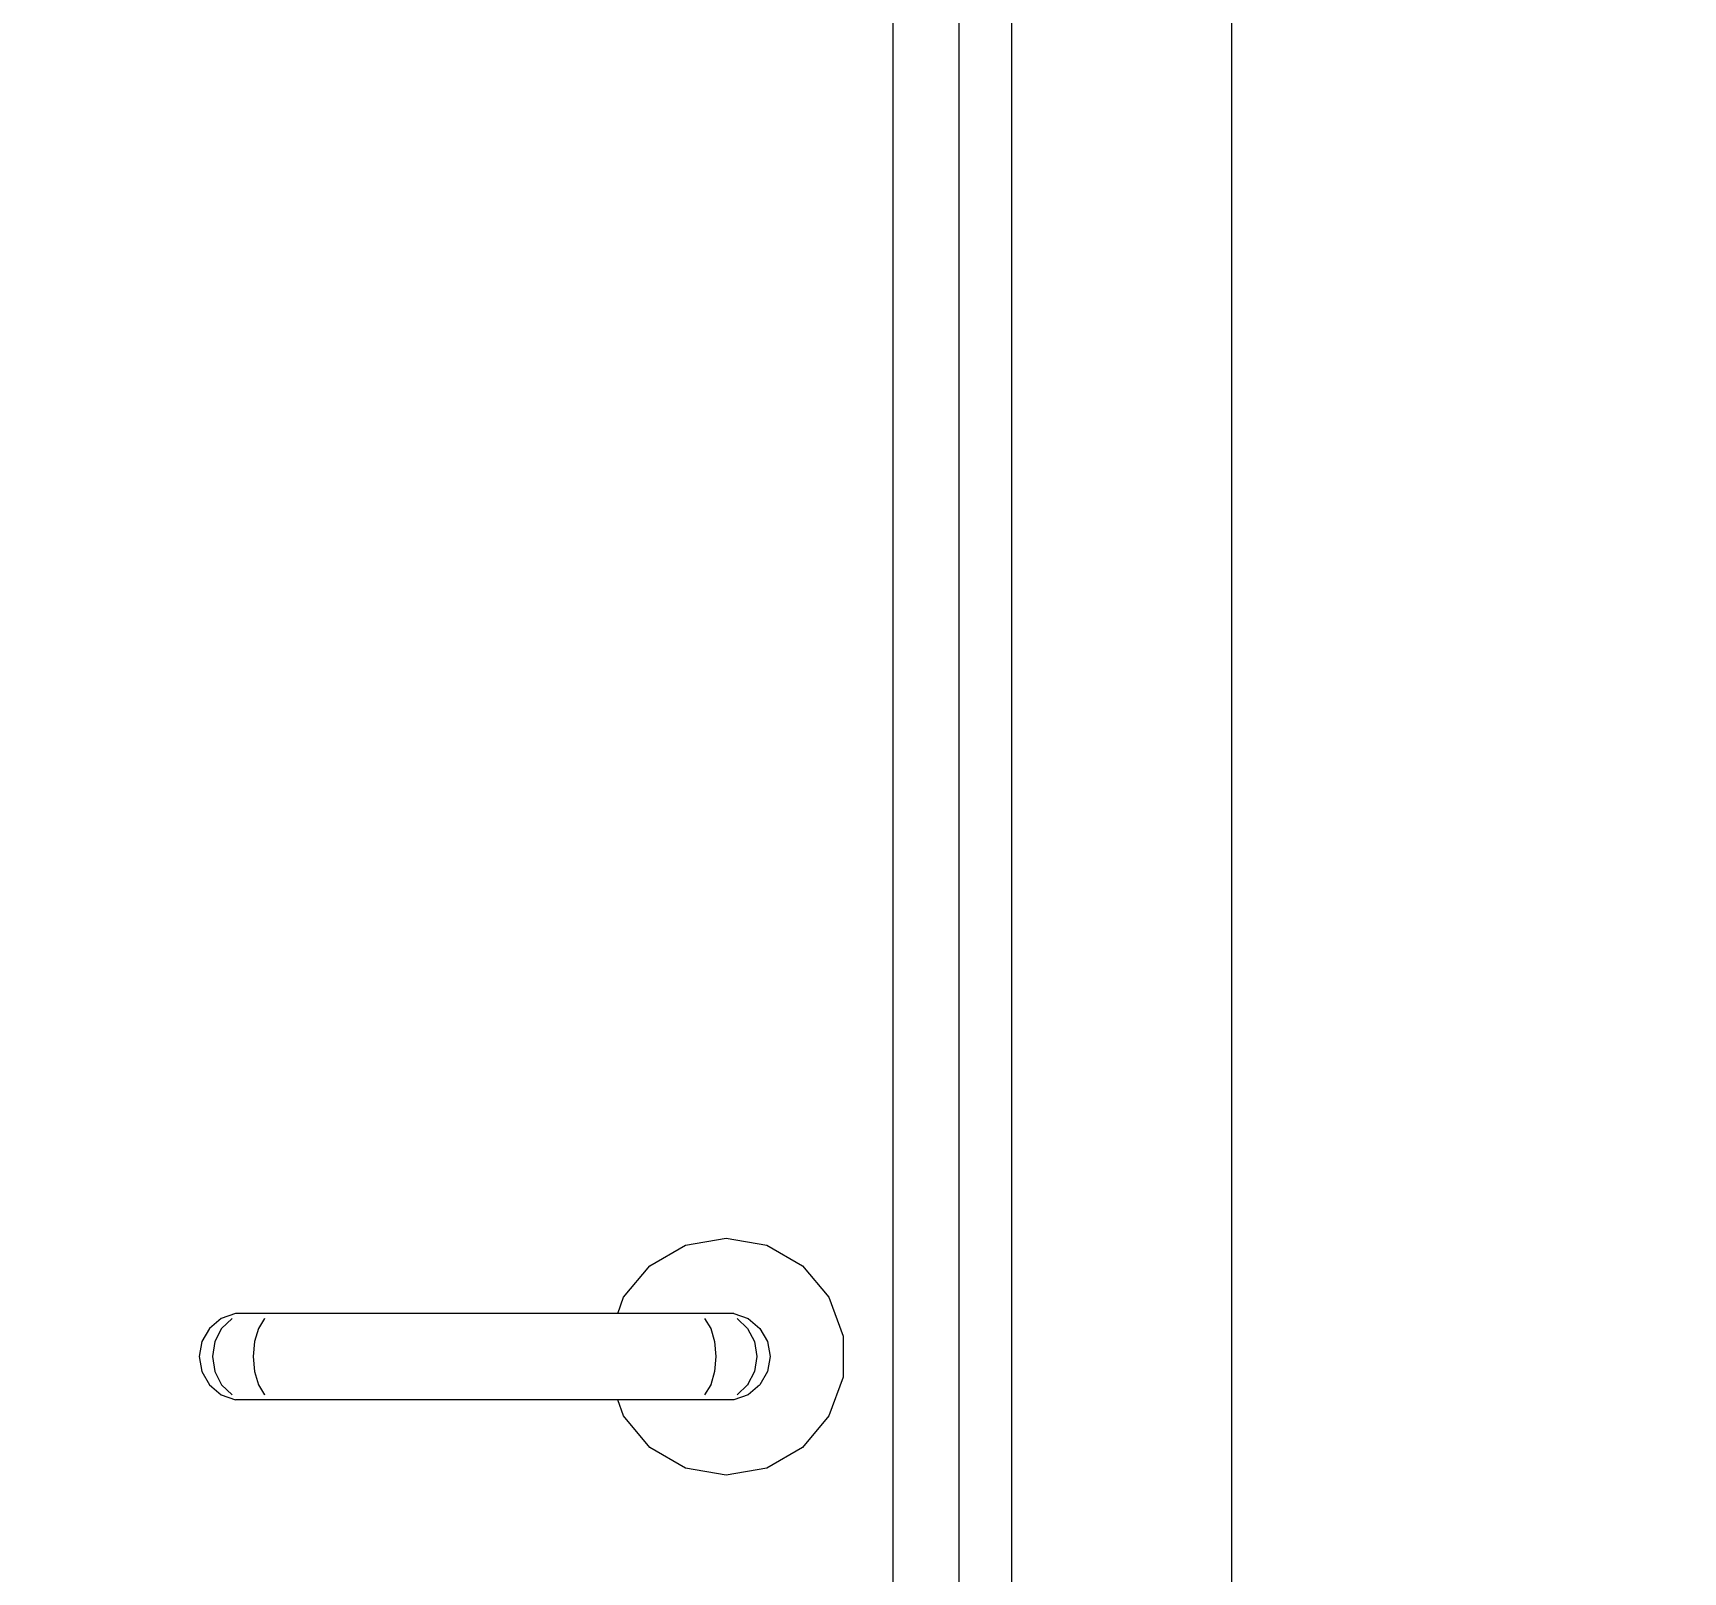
# Model space of a CAD drawing. Header units: millimetres. Extents: x -15634 to 67596, y -3027 to 55843.
# Drawn here: x 23108.6 to 23484.2, y 21846.6 to 22196.9 of the extents above; entities that cross this region are included whole.
import ezdxf

# ---------------------------------------------------------------- set-up
doc = ezdxf.new("R2010")
doc.units = ezdxf.units.MM
doc.header["$MEASUREMENT"] = 0
doc.set_wipeout_variables(frame=1)
doc.linetypes.add('Wipeout_Contour', pattern=[1000, 0, -1000])
doc.layers.add('Dimensioning - General', color=7, linetype='Continuous')
doc.layers.add('Structural - Bearing', color=7, linetype='Continuous')
for name, color, linetype, lineweight, true_color in [('Dimensioning - General_Pen_No__61', 7, 'Continuous', 20, 0x6a6a6a), ('Dimensioning - General_Pen_No__88', 7, 'Continuous', 20, 0xfd4435), ('Structural - Bearing_Pen_No__82', 7, 'Continuous', 20, 0xaaaaaa)]:
    doc.layers.add(name, color=color, linetype=linetype, lineweight=lineweight, true_color=true_color)
doc.styles.add('GENERATED_STYLE_6', font='calibril.ttf')
doc.dimstyles.new('GENERATED_STYLE__3', dxfattribs={"dimtxt": 195.999997, "dimasz": 106.4, "dimexe": 0.18, "dimexo": 0.0625, "dimgap": 0.09, "dimtad": 1, "dimdec": 0, "dimlfac": 0.1, "dimzin": 0, "dimdsep": 46, "dimtxsty": 'GENERATED_STYLE_6', "dimblk": 'ARROWHEAD_2', "dimblk1": 'ARROWHEAD_2', "dimblk2": 'ARROWHEAD_2', "dimcen": 0.09, "dimse1": 1, "dimse2": 1, "dimclrd": 256, "dimclre": 256, "dimclrt": 256, "dimadec": 0, "dimazin": 0, "dimtfac": 1, "dimtdec": 4, "dimtmove": 0, "dimatfit": 3, "dimfxl": 1, "dimtolj": 1, "dimtzin": 0, "dimarcsym": 0})

# ---------------------------------------------------------------- blocks, each defined once
blk = doc.blocks.new('*D49')
at = {"layer": 'Dimensioning - General_Pen_No__61', "color": 251, "linetype": 'Continuous', "lineweight": 20, "true_color": 0x6a6a6a, "transparency": 16777216}
for p, q in [((27454.43, 23536.02), (27594.43, 23455.19)), ((27629.43, 23495.6), (27419.43, 23495.6)), ((27524.43, 20795.6), (27524.43, 23495.6)), ((27454.43, 20836.02), (27594.43, 20755.19)), ((27629.43, 20795.6), (27419.43, 20795.6))]:
    blk.add_line(p, q, dxfattribs=at)
at = {"layer": 'Dimensioning - General_Pen_No__88', "color": 20, "lineweight": 20, "true_color": 0xfd4435, "transparency": 16777216, "char_height": 196, "attachment_point": 7, "rotation": 90, "style": 'GENERATED_STYLE_6'}
for s, insert in [('\\A1;{\\pql;\\fCalibri Light|b0|i0|c0|p34;20}', (27485.23, 23137.36)), ('\\A1;{\\pql;\\fCalibri Light|b0|i0|c0|p34;270}', (27485.23, 21907.27))]:
    blk.add_mtext(s, dxfattribs=dict(at, insert=insert))
blk = doc.blocks.new('ARROWHEAD_2')
at = {"color": 0, "linetype": 'Continuous', "lineweight": 0}
for p, q in [((-0.3781, -0.655), (0.3781, 0.655)), ((0, 0), (-1, 0))]:
    blk.add_line(p, q, dxfattribs=at)
blk = doc.blocks.new('*D97')
at = {"layer": 'Dimensioning - General_Pen_No__61', "color": 251, "linetype": 'Continuous', "lineweight": 20, "true_color": 0x6a6a6a, "transparency": 16777216}
for p, q in [((28004.43, 23536.02), (28144.43, 23455.19)), ((28179.43, 23495.6), (27969.43, 23495.6)), ((28074.43, 20795.6), (28074.43, 23495.6)), ((28004.43, 20836.02), (28144.43, 20755.19)), ((28179.43, 20795.6), (27969.43, 20795.6))]:
    blk.add_line(p, q, dxfattribs=at)
at = {"layer": 'Dimensioning - General_Pen_No__88', "color": 20, "lineweight": 20, "true_color": 0xfd4435, "transparency": 16777216, "char_height": 196, "attachment_point": 7, "rotation": 90, "style": 'GENERATED_STYLE_6'}
for s, insert in [('\\A1;{\\pql;\\fCalibri Light|b0|i0|c0|p34;20}', (28035.23, 23137.36)), ('\\A1;{\\pql;\\fCalibri Light|b0|i0|c0|p34;270}', (28035.23, 21907.27))]:
    blk.add_mtext(s, dxfattribs=dict(at, insert=insert))
blk = doc.blocks.new('*D127')
at = {"layer": 'Dimensioning - General_Pen_No__61', "color": 251, "linetype": 'Continuous', "lineweight": 20, "true_color": 0x6a6a6a, "transparency": 16777216}
for p, q in [((28554.43, 23736.02), (28694.43, 23655.19)), ((28729.43, 23695.6), (28519.43, 23695.6)), ((28624.43, 20795.6), (28624.43, 23695.6)), ((28554.43, 20836.02), (28694.43, 20755.19)), ((28729.43, 20795.6), (28519.43, 20795.6))]:
    blk.add_line(p, q, dxfattribs=at)
at = {"layer": 'Dimensioning - General_Pen_No__88', "color": 20, "lineweight": 20, "true_color": 0xfd4435, "transparency": 16777216, "insert": (28585.23, 22007.27), "char_height": 196, "attachment_point": 7, "rotation": 90, "style": 'GENERATED_STYLE_6'}
blk.add_mtext('\\A1;{\\pql;\\fCalibri Light|b0|i0|c0|p34;290}', dxfattribs=at)
blk = doc.blocks.new('*D145')
at = {"layer": 'Dimensioning - General_Pen_No__61', "color": 251, "linetype": 'Continuous', "lineweight": 20, "true_color": 0x6a6a6a, "transparency": 16777216}
for p, q in [((34964.93, 23536.02), (35104.93, 23455.19)), ((35139.93, 23495.6), (34929.93, 23495.6)), ((35034.93, 20795.6), (35034.93, 23495.6)), ((34964.93, 20836.02), (35104.93, 20755.19)), ((35139.93, 20795.6), (34929.93, 20795.6))]:
    blk.add_line(p, q, dxfattribs=at)
at = {"layer": 'Dimensioning - General_Pen_No__88', "color": 20, "lineweight": 20, "true_color": 0xfd4435, "transparency": 16777216, "char_height": 196, "attachment_point": 7, "rotation": 90, "style": 'GENERATED_STYLE_6'}
for s, insert in [('\\A1;{\\pql;\\fCalibri Light|b0|i0|c0|p34;20}', (34995.73, 23137.36)), ('\\A1;{\\pql;\\fCalibri Light|b0|i0|c0|p34;270}', (34995.73, 21907.27))]:
    blk.add_mtext(s, dxfattribs=dict(at, insert=insert))
blk = doc.blocks.new('*D193')
at = {"layer": 'Dimensioning - General_Pen_No__61', "color": 251, "linetype": 'Continuous', "lineweight": 20, "true_color": 0x6a6a6a, "transparency": 16777216}
for p, q in [((35514.93, 23536.02), (35654.93, 23455.19)), ((35689.93, 23495.6), (35479.93, 23495.6)), ((35584.93, 20795.6), (35584.93, 23495.6)), ((35514.93, 20836.02), (35654.93, 20755.19)), ((35689.93, 20795.6), (35479.93, 20795.6))]:
    blk.add_line(p, q, dxfattribs=at)
at = {"layer": 'Dimensioning - General_Pen_No__88', "color": 20, "lineweight": 20, "true_color": 0xfd4435, "transparency": 16777216, "char_height": 196, "attachment_point": 7, "rotation": 90, "style": 'GENERATED_STYLE_6'}
for s, insert in [('\\A1;{\\pql;\\fCalibri Light|b0|i0|c0|p34;20}', (35545.73, 23137.36)), ('\\A1;{\\pql;\\fCalibri Light|b0|i0|c0|p34;270}', (35545.73, 21907.27))]:
    blk.add_mtext(s, dxfattribs=dict(at, insert=insert))
blk = doc.blocks.new('*D223')
at = {"layer": 'Dimensioning - General_Pen_No__61', "color": 251, "linetype": 'Continuous', "lineweight": 20, "true_color": 0x6a6a6a, "transparency": 16777216}
for p, q in [((36064.93, 23736.02), (36204.93, 23655.19)), ((36239.93, 23695.6), (36029.93, 23695.6)), ((36134.93, 20795.6), (36134.93, 23695.6)), ((36064.93, 20836.02), (36204.93, 20755.19)), ((36239.93, 20795.6), (36029.93, 20795.6))]:
    blk.add_line(p, q, dxfattribs=at)
at = {"layer": 'Dimensioning - General_Pen_No__88', "color": 20, "lineweight": 20, "true_color": 0xfd4435, "transparency": 16777216, "insert": (36095.73, 22007.27), "char_height": 196, "attachment_point": 7, "rotation": 90, "style": 'GENERATED_STYLE_6'}
blk.add_mtext('\\A1;{\\pql;\\fCalibri Light|b0|i0|c0|p34;290}', dxfattribs=at)

msp = doc.modelspace()

# ---------------------------------------------------------------- wipeouts: each hides what was drawn before it
at = {"color": 254, "linetype": 'Wipeout_Contour', "lineweight": 0, "ltscale": 128114.926668}
msp.add_wipeout([(23319.37, 20895.6), (23331.37, 20895.6), (23331.37, 22982.6), (23319.37, 22970.6)], dxfattribs=at).dxf.layer = 'Structural - Bearing'
at = {"color": 254, "linetype": 'Wipeout_Contour', "lineweight": 0, "ltscale": 862668.423217}
msp.add_wipeout([(23241.66, 21905.45), (23268.1, 21905.45), (23271.37, 21904.26), (23274.03, 21902.03), (23275.76, 21899.02), (23276.37, 21895.6), (23275.76, 21892.18), (23274.03, 21889.18), (23271.37, 21886.94), (23268.1, 21885.76), (23241.66, 21885.76), (23242.98, 21882.1), (23249.01, 21874.92), (23257.13, 21870.23), (23266.37, 21868.6), (23275.6, 21870.23), (23283.72, 21874.92), (23289.75, 21882.1), (23292.96, 21890.92), (23292.96, 21900.29), (23289.75, 21909.1), (23283.72, 21916.29), (23275.6, 21920.98), (23266.37, 21922.6), (23257.13, 21920.98), (23249.01, 21916.29), (23242.98, 21909.1)], dxfattribs=at).dxf.layer = 'Structural - Bearing'

# ---------------------------------------------------------------- next in the draw order: linework, layer by layer
at = {"layer": 'Structural - Bearing_Pen_No__82', "color": 253, "linetype": 'Continuous', "lineweight": 20, "true_color": 0xaaaaaa}
for p, q in [((23249.01, 21916.29), (23257.13, 21920.98)), ((23257.13, 21920.98), (23266.37, 21922.6)), ((23266.37, 21922.6), (23275.6, 21920.98)), ((23275.6, 21920.98), (23283.72, 21916.29)), ((23242.98, 21909.1), (23249.01, 21916.29)), ((23283.72, 21916.29), (23289.75, 21909.1)), ((23289.75, 21909.1), (23292.96, 21900.29)), ((23292.96, 21900.29), (23292.96, 21890.92)), ((23292.96, 21890.92), (23289.75, 21882.1)), ((23249.01, 21874.92), (23242.98, 21882.1)), ((23289.75, 21882.1), (23283.72, 21874.92)), ((23257.13, 21870.23), (23249.01, 21874.92)), ((23283.72, 21874.92), (23275.6, 21870.23)), ((23266.37, 21868.6), (23257.13, 21870.23)), ((23275.6, 21870.23), (23266.37, 21868.6))]:
    msp.add_line(p, q, dxfattribs=at)

# ---------------------------------------------------------------- next in the draw order: wipeouts: each hides what was drawn before it
at = {"color": 254, "linetype": 'Wipeout_Contour', "lineweight": 0, "ltscale": 128248.79415}
msp.add_wipeout([(23381.37, 20895.6), (23381.37, 23032.6), (23331.37, 22982.6), (23331.37, 20895.6)], dxfattribs=at).dxf.layer = 'Structural - Bearing'
at = {"color": 254, "linetype": 'Wipeout_Contour', "lineweight": 0, "ltscale": 128046.115887}
msp.add_wipeout([(23304.37, 22955.6), (23304.37, 20895.6), (23319.37, 20895.6), (23319.37, 22955.6)], dxfattribs=at).dxf.layer = 'Structural - Bearing'
at = {"color": 254, "linetype": 'Wipeout_Contour', "lineweight": 0, "ltscale": 127827.963412}
msp.add_wipeout([(23265.91, 21905.45), (23268.84, 21904.26), (23271.37, 21904.26), (23268.1, 21905.45)], dxfattribs=at).dxf.layer = 'Structural - Bearing'
at = {"color": 254, "linetype": 'Wipeout_Contour', "lineweight": 0, "ltscale": 127815.361619}
msp.add_wipeout([(23273.32, 21895.6), (23272.78, 21892.18), (23275.76, 21892.18), (23276.37, 21895.6)], dxfattribs=at).dxf.layer = 'Structural - Bearing'

# ---------------------------------------------------------------- next in the draw order: linework, layer by layer
at = {"layer": 'Structural - Bearing_Pen_No__82', "color": 253, "linetype": 'Continuous', "lineweight": 20, "true_color": 0xaaaaaa}
for p, q in [((23381.37, 23032.6), (23381.37, 20895.6)), ((23331.37, 20895.6), (23331.37, 22982.6)), ((23319.37, 20895.6), (23319.37, 22970.6)), ((23304.37, 20895.6), (23304.37, 22955.6))]:
    msp.add_line(p, q, dxfattribs=at)

# ---------------------------------------------------------------- next in the draw order: wipeouts: each hides what was drawn before it
at = {"color": 254, "linetype": 'Wipeout_Contour', "lineweight": 0, "ltscale": 127831.449507}
msp.add_wipeout([(23268.84, 21904.26), (23271.23, 21902.03), (23274.03, 21902.03), (23271.37, 21904.26)], dxfattribs=at).dxf.layer = 'Structural - Bearing'
at = {"color": 254, "linetype": 'Wipeout_Contour', "lineweight": 0, "ltscale": 127803.337549}
msp.add_wipeout([(23271.23, 21889.18), (23274.03, 21889.18), (23275.76, 21892.18), (23272.78, 21892.18)], dxfattribs=at).dxf.layer = 'Structural - Bearing'

# ---------------------------------------------------------------- next in the draw order: wipeouts: each hides what was drawn before it
at = {"color": 254, "linetype": 'Wipeout_Contour', "lineweight": 0, "ltscale": 127814.730565}
msp.add_wipeout([(23259.77, 21905.45), (23261.46, 21904.26), (23268.84, 21904.26), (23265.91, 21905.45)], dxfattribs=at).dxf.layer = 'Structural - Bearing'
at = {"color": 254, "linetype": 'Wipeout_Contour', "lineweight": 0, "ltscale": 127830.330019}
msp.add_wipeout([(23271.23, 21902.03), (23272.78, 21899.02), (23275.76, 21899.02), (23274.03, 21902.03)], dxfattribs=at).dxf.layer = 'Structural - Bearing'
at = {"color": 254, "linetype": 'Wipeout_Contour', "lineweight": 0, "ltscale": 127790.092741}
msp.add_wipeout([(23268.84, 21886.94), (23271.37, 21886.94), (23274.03, 21889.18), (23271.23, 21889.18)], dxfattribs=at).dxf.layer = 'Structural - Bearing'

# ---------------------------------------------------------------- next in the draw order: wipeouts: each hides what was drawn before it
at = {"color": 254, "linetype": 'Wipeout_Contour', "lineweight": 0, "ltscale": 127816.117277}
msp.add_wipeout([(23268.84, 21904.26), (23261.46, 21904.26), (23262.83, 21902.03), (23271.23, 21902.03)], dxfattribs=at).dxf.layer = 'Structural - Bearing'
at = {"color": 254, "linetype": 'Wipeout_Contour', "lineweight": 0, "ltscale": 127824.735776}
msp.add_wipeout([(23272.78, 21899.02), (23273.32, 21895.6), (23276.37, 21895.6), (23275.76, 21899.02)], dxfattribs=at).dxf.layer = 'Structural - Bearing'
at = {"color": 254, "linetype": 'Wipeout_Contour', "lineweight": 0, "ltscale": 127777.228683}
msp.add_wipeout([(23268.84, 21886.94), (23265.91, 21885.76), (23268.1, 21885.76), (23271.37, 21886.94)], dxfattribs=at).dxf.layer = 'Structural - Bearing'

# ---------------------------------------------------------------- next in the draw order: linework, layer by layer
at = {"layer": 'Structural - Bearing_Pen_No__82', "color": 253, "linetype": 'Continuous', "lineweight": 20, "true_color": 0xaaaaaa}
for p, q in [((23268.1, 21905.45), (23265.91, 21905.45)), ((23268.1, 21905.45), (23271.37, 21904.26)), ((23275.76, 21899.02), (23276.37, 21895.6)), ((23276.37, 21895.6), (23275.76, 21892.18))]:
    msp.add_line(p, q, dxfattribs=at)

# ---------------------------------------------------------------- next in the draw order: wipeouts: each hides what was drawn before it
at = {"color": 254, "linetype": 'Wipeout_Contour', "lineweight": 0, "ltscale": 127792.059292}
msp.add_wipeout([(23259.77, 21905.45), (23251.6, 21905.45), (23252.03, 21904.26), (23261.46, 21904.26)], dxfattribs=at).dxf.layer = 'Structural - Bearing'
at = {"color": 254, "linetype": 'Wipeout_Contour', "lineweight": 0, "ltscale": 127813.434805}
msp.add_wipeout([(23271.23, 21902.03), (23262.83, 21902.03), (23263.73, 21899.02), (23272.78, 21899.02)], dxfattribs=at).dxf.layer = 'Structural - Bearing'
at = {"color": 254, "linetype": 'Wipeout_Contour', "lineweight": 0, "ltscale": 127797.627153}
msp.add_wipeout([(23264.04, 21895.6), (23263.73, 21892.18), (23272.78, 21892.18), (23273.32, 21895.6)], dxfattribs=at).dxf.layer = 'Structural - Bearing'

# ---------------------------------------------------------------- next in the draw order: linework, layer by layer
at = {"layer": 'Structural - Bearing_Pen_No__82', "color": 253, "linetype": 'Continuous', "lineweight": 20, "true_color": 0xaaaaaa}
for p, q in [((23268.84, 21904.26), (23271.23, 21902.03)), ((23271.37, 21904.26), (23274.03, 21902.03))]:
    msp.add_line(p, q, dxfattribs=at)

# ---------------------------------------------------------------- next in the draw order: wipeouts: each hides what was drawn before it
at = {"color": 254, "linetype": 'Wipeout_Contour', "lineweight": 0, "ltscale": 127790.145717}
msp.add_wipeout([(23261.46, 21904.26), (23252.03, 21904.26), (23252.38, 21902.03), (23262.83, 21902.03)], dxfattribs=at).dxf.layer = 'Structural - Bearing'
at = {"color": 254, "linetype": 'Wipeout_Contour', "lineweight": 0, "ltscale": 127807.002599}
msp.add_wipeout([(23263.73, 21899.02), (23264.04, 21895.6), (23273.32, 21895.6), (23272.78, 21899.02)], dxfattribs=at).dxf.layer = 'Structural - Bearing'
at = {"color": 254, "linetype": 'Wipeout_Contour', "lineweight": 0, "ltscale": 127786.438798}
msp.add_wipeout([(23262.83, 21889.18), (23271.23, 21889.18), (23272.78, 21892.18), (23263.73, 21892.18)], dxfattribs=at).dxf.layer = 'Structural - Bearing'

# ---------------------------------------------------------------- next in the draw order: linework, layer by layer
at = {"layer": 'Structural - Bearing_Pen_No__82', "color": 253, "linetype": 'Continuous', "lineweight": 20, "true_color": 0xaaaaaa}
for p, q in [((23265.91, 21905.45), (23259.77, 21905.45)), ((23271.23, 21902.03), (23272.78, 21899.02)), ((23274.03, 21902.03), (23275.76, 21899.02)), ((23272.78, 21899.02), (23273.32, 21895.6)), ((23273.32, 21895.6), (23272.78, 21892.18)), ((23275.76, 21892.18), (23274.03, 21889.18))]:
    msp.add_line(p, q, dxfattribs=at)

# ---------------------------------------------------------------- next in the draw order: wipeouts: each hides what was drawn before it
at = {"color": 254, "linetype": 'Wipeout_Contour', "lineweight": 0, "ltscale": 127661.498685}
msp.add_wipeout([(23251.6, 21905.45), (23171.14, 21905.45), (23170.71, 21904.26), (23252.03, 21904.26)], dxfattribs=at).dxf.layer = 'Structural - Bearing'
at = {"color": 254, "linetype": 'Wipeout_Contour', "lineweight": 0, "ltscale": 127785.013167}
msp.add_wipeout([(23262.83, 21902.03), (23252.38, 21902.03), (23252.6, 21899.02), (23263.73, 21899.02)], dxfattribs=at).dxf.layer = 'Structural - Bearing'
at = {"color": 254, "linetype": 'Wipeout_Contour', "lineweight": 0, "ltscale": 127767.900638}
msp.add_wipeout([(23264.04, 21895.6), (23252.68, 21895.6), (23252.6, 21892.18), (23263.73, 21892.18)], dxfattribs=at).dxf.layer = 'Structural - Bearing'
at = {"color": 254, "linetype": 'Wipeout_Contour', "lineweight": 0, "ltscale": 127774.755583}
msp.add_wipeout([(23262.83, 21889.18), (23261.46, 21886.94), (23268.84, 21886.94), (23271.23, 21889.18)], dxfattribs=at).dxf.layer = 'Structural - Bearing'

# ---------------------------------------------------------------- next in the draw order: linework, layer by layer
at = {"layer": 'Structural - Bearing_Pen_No__82', "color": 253, "linetype": 'Continuous', "lineweight": 20, "true_color": 0xaaaaaa}
for p, q in [((23261.46, 21904.26), (23262.83, 21902.03)), ((23272.78, 21892.18), (23271.23, 21889.18)), ((23274.03, 21889.18), (23271.37, 21886.94))]:
    msp.add_line(p, q, dxfattribs=at)

# ---------------------------------------------------------------- next in the draw order: wipeouts: each hides what was drawn before it
at = {"color": 254, "linetype": 'Wipeout_Contour', "lineweight": 0, "ltscale": 127656.80486}
msp.add_wipeout([(23252.03, 21904.26), (23170.71, 21904.26), (23170.36, 21902.03), (23252.38, 21902.03)], dxfattribs=at).dxf.layer = 'Structural - Bearing'
at = {"color": 254, "linetype": 'Wipeout_Contour', "lineweight": 0, "ltscale": 127777.278242}
msp.add_wipeout([(23263.73, 21899.02), (23252.6, 21899.02), (23252.68, 21895.6), (23264.04, 21895.6)], dxfattribs=at).dxf.layer = 'Structural - Bearing'
at = {"color": 254, "linetype": 'Wipeout_Contour', "lineweight": 0, "ltscale": 127758.011214}
msp.add_wipeout([(23263.73, 21892.18), (23252.6, 21892.18), (23252.38, 21889.18), (23262.83, 21889.18)], dxfattribs=at).dxf.layer = 'Structural - Bearing'
at = {"color": 254, "linetype": 'Wipeout_Contour', "lineweight": 0, "ltscale": 127763.9906}
msp.add_wipeout([(23261.46, 21886.94), (23259.77, 21885.76), (23265.91, 21885.76), (23268.84, 21886.94)], dxfattribs=at).dxf.layer = 'Structural - Bearing'

# ---------------------------------------------------------------- next in the draw order: linework, layer by layer
at = {"layer": 'Structural - Bearing_Pen_No__82', "color": 253, "linetype": 'Continuous', "lineweight": 20, "true_color": 0xaaaaaa}
for p, q in [((23241.66, 21905.45), (23242.98, 21909.1)), ((23259.77, 21905.45), (23251.6, 21905.45)), ((23262.83, 21902.03), (23263.73, 21899.02)), ((23263.73, 21899.02), (23264.04, 21895.6)), ((23264.04, 21895.6), (23263.73, 21892.18)), ((23271.37, 21886.94), (23268.1, 21885.76)), ((23271.23, 21889.18), (23268.84, 21886.94)), ((23268.1, 21885.76), (23265.91, 21885.76))]:
    msp.add_line(p, q, dxfattribs=at)

# ---------------------------------------------------------------- next in the draw order: wipeouts: each hides what was drawn before it
at = {"color": 254, "linetype": 'Wipeout_Contour', "lineweight": 0, "ltscale": 127530.963823}
msp.add_wipeout([(23171.14, 21905.45), (23162.97, 21905.45), (23161.28, 21904.26), (23170.71, 21904.26)], dxfattribs=at).dxf.layer = 'Structural - Bearing'
at = {"color": 254, "linetype": 'Wipeout_Contour', "lineweight": 0, "ltscale": 127649.613155}
msp.add_wipeout([(23252.38, 21902.03), (23170.36, 21902.03), (23170.13, 21899.02), (23252.6, 21899.02)], dxfattribs=at).dxf.layer = 'Structural - Bearing'
at = {"color": 254, "linetype": 'Wipeout_Contour', "lineweight": 0, "ltscale": 127631.403737}
msp.add_wipeout([(23252.68, 21895.6), (23170.05, 21895.6), (23170.13, 21892.18), (23252.6, 21892.18)], dxfattribs=at).dxf.layer = 'Structural - Bearing'
at = {"color": 254, "linetype": 'Wipeout_Contour', "lineweight": 0, "ltscale": 127748.775682}
msp.add_wipeout([(23262.83, 21889.18), (23252.38, 21889.18), (23252.03, 21886.94), (23261.46, 21886.94)], dxfattribs=at).dxf.layer = 'Structural - Bearing'

# ---------------------------------------------------------------- next in the draw order: linework, layer by layer
at = {"layer": 'Structural - Bearing_Pen_No__82', "color": 253, "linetype": 'Continuous', "lineweight": 20, "true_color": 0xaaaaaa}
msp.add_line((23263.73, 21892.18), (23262.83, 21889.18), dxfattribs=at)

# ---------------------------------------------------------------- next in the draw order: wipeouts: each hides what was drawn before it
at = {"color": 254, "linetype": 'Wipeout_Contour', "lineweight": 0, "ltscale": 127523.49328}
msp.add_wipeout([(23170.71, 21904.26), (23161.28, 21904.26), (23159.9, 21902.03), (23170.36, 21902.03)], dxfattribs=at).dxf.layer = 'Structural - Bearing'
at = {"color": 254, "linetype": 'Wipeout_Contour', "lineweight": 0, "ltscale": 127640.791356}
msp.add_wipeout([(23252.6, 21899.02), (23170.13, 21899.02), (23170.05, 21895.6), (23252.68, 21895.6)], dxfattribs=at).dxf.layer = 'Structural - Bearing'
at = {"color": 254, "linetype": 'Wipeout_Contour', "lineweight": 0, "ltscale": 127622.582583}
msp.add_wipeout([(23252.6, 21892.18), (23170.13, 21892.18), (23170.36, 21889.18), (23252.38, 21889.18)], dxfattribs=at).dxf.layer = 'Structural - Bearing'
at = {"color": 254, "linetype": 'Wipeout_Contour', "lineweight": 0, "ltscale": 127741.310364}
msp.add_wipeout([(23261.46, 21886.94), (23252.03, 21886.94), (23251.6, 21885.76), (23259.77, 21885.76)], dxfattribs=at).dxf.layer = 'Structural - Bearing'

# ---------------------------------------------------------------- next in the draw order: linework, layer by layer
at = {"layer": 'Structural - Bearing_Pen_No__82', "color": 253, "linetype": 'Continuous', "lineweight": 20, "true_color": 0xaaaaaa}
for p, q in [((23251.6, 21905.45), (23171.14, 21905.45)), ((23262.83, 21889.18), (23261.46, 21886.94)), ((23265.91, 21885.76), (23259.77, 21885.76))]:
    msp.add_line(p, q, dxfattribs=at)

# ---------------------------------------------------------------- next in the draw order: wipeouts: each hides what was drawn before it
at = {"color": 254, "linetype": 'Wipeout_Contour', "lineweight": 0, "ltscale": 127508.337044}
msp.add_wipeout([(23153.89, 21904.26), (23161.28, 21904.26), (23162.97, 21905.45), (23156.82, 21905.45)], dxfattribs=at).dxf.layer = 'Structural - Bearing'
at = {"color": 254, "linetype": 'Wipeout_Contour', "lineweight": 0, "ltscale": 127514.245104}
msp.add_wipeout([(23170.36, 21902.03), (23159.9, 21902.03), (23159, 21899.02), (23170.13, 21899.02)], dxfattribs=at).dxf.layer = 'Structural - Bearing'
at = {"color": 254, "linetype": 'Wipeout_Contour', "lineweight": 0, "ltscale": 127494.940219}
msp.add_wipeout([(23170.05, 21895.6), (23158.69, 21895.6), (23159, 21892.18), (23170.13, 21892.18)], dxfattribs=at).dxf.layer = 'Structural - Bearing'
at = {"color": 254, "linetype": 'Wipeout_Contour', "lineweight": 0, "ltscale": 127615.391621}
msp.add_wipeout([(23252.38, 21889.18), (23170.36, 21889.18), (23170.71, 21886.94), (23252.03, 21886.94)], dxfattribs=at).dxf.layer = 'Structural - Bearing'

# ---------------------------------------------------------------- next in the draw order: wipeouts: each hides what was drawn before it
at = {"color": 254, "linetype": 'Wipeout_Contour', "lineweight": 0, "ltscale": 127497.574244}
msp.add_wipeout([(23153.89, 21904.26), (23151.51, 21902.03), (23159.9, 21902.03), (23161.28, 21904.26)], dxfattribs=at).dxf.layer = 'Structural - Bearing'
at = {"color": 254, "linetype": 'Wipeout_Contour', "lineweight": 0, "ltscale": 127504.337857}
msp.add_wipeout([(23170.13, 21899.02), (23159, 21899.02), (23158.69, 21895.6), (23170.05, 21895.6)], dxfattribs=at).dxf.layer = 'Structural - Bearing'
at = {"color": 254, "linetype": 'Wipeout_Contour', "lineweight": 0, "ltscale": 127487.185905}
msp.add_wipeout([(23170.13, 21892.18), (23159, 21892.18), (23159.9, 21889.18), (23170.36, 21889.18)], dxfattribs=at).dxf.layer = 'Structural - Bearing'
at = {"color": 254, "linetype": 'Wipeout_Contour', "lineweight": 0, "ltscale": 127610.697828}
msp.add_wipeout([(23252.03, 21886.94), (23170.71, 21886.94), (23171.14, 21885.76), (23251.6, 21885.76)], dxfattribs=at).dxf.layer = 'Structural - Bearing'

# ---------------------------------------------------------------- next in the draw order: linework, layer by layer
at = {"layer": 'Structural - Bearing_Pen_No__82', "color": 253, "linetype": 'Continuous', "lineweight": 20, "true_color": 0xaaaaaa}
for p, q in [((23171.14, 21905.45), (23162.97, 21905.45)), ((23242.98, 21882.1), (23241.66, 21885.76)), ((23259.77, 21885.76), (23251.6, 21885.76))]:
    msp.add_line(p, q, dxfattribs=at)

# ---------------------------------------------------------------- next in the draw order: wipeouts: each hides what was drawn before it
at = {"color": 254, "linetype": 'Wipeout_Contour', "lineweight": 0, "ltscale": 127495.13328}
msp.add_wipeout([(23154.63, 21905.45), (23151.37, 21904.26), (23153.89, 21904.26), (23156.82, 21905.45)], dxfattribs=at).dxf.layer = 'Structural - Bearing'
at = {"color": 254, "linetype": 'Wipeout_Contour', "lineweight": 0, "ltscale": 127485.882195}
msp.add_wipeout([(23151.51, 21902.03), (23149.95, 21899.02), (23159, 21899.02), (23159.9, 21902.03)], dxfattribs=at).dxf.layer = 'Structural - Bearing'
at = {"color": 254, "linetype": 'Wipeout_Contour', "lineweight": 0, "ltscale": 127465.275799}
msp.add_wipeout([(23149.41, 21895.6), (23149.95, 21892.18), (23159, 21892.18), (23158.69, 21895.6)], dxfattribs=at).dxf.layer = 'Structural - Bearing'
at = {"color": 254, "linetype": 'Wipeout_Contour', "lineweight": 0, "ltscale": 127482.036827}
msp.add_wipeout([(23170.36, 21889.18), (23159.9, 21889.18), (23161.28, 21886.94), (23170.71, 21886.94)], dxfattribs=at).dxf.layer = 'Structural - Bearing'

# ---------------------------------------------------------------- next in the draw order: linework, layer by layer
at = {"layer": 'Structural - Bearing_Pen_No__82', "color": 253, "linetype": 'Continuous', "lineweight": 20, "true_color": 0xaaaaaa}
for p, q in [((23162.97, 21905.45), (23156.82, 21905.45)), ((23161.28, 21904.26), (23159.9, 21902.03))]:
    msp.add_line(p, q, dxfattribs=at)

# ---------------------------------------------------------------- next in the draw order: wipeouts: each hides what was drawn before it
at = {"color": 254, "linetype": 'Wipeout_Contour', "lineweight": 0, "ltscale": 127482.277083}
msp.add_wipeout([(23151.37, 21904.26), (23148.71, 21902.03), (23151.51, 21902.03), (23153.89, 21904.26)], dxfattribs=at).dxf.layer = 'Structural - Bearing'
at = {"color": 254, "linetype": 'Wipeout_Contour', "lineweight": 0, "ltscale": 127474.6756}
msp.add_wipeout([(23149.95, 21899.02), (23149.41, 21895.6), (23158.69, 21895.6), (23159, 21899.02)], dxfattribs=at).dxf.layer = 'Structural - Bearing'
at = {"color": 254, "linetype": 'Wipeout_Contour', "lineweight": 0, "ltscale": 127458.817035}
msp.add_wipeout([(23149.95, 21892.18), (23151.51, 21889.18), (23159.9, 21889.18), (23159, 21892.18)], dxfattribs=at).dxf.layer = 'Structural - Bearing'
at = {"color": 254, "linetype": 'Wipeout_Contour', "lineweight": 0, "ltscale": 127480.111026}
msp.add_wipeout([(23170.71, 21886.94), (23161.28, 21886.94), (23162.97, 21885.76), (23171.14, 21885.76)], dxfattribs=at).dxf.layer = 'Structural - Bearing'

# ---------------------------------------------------------------- next in the draw order: linework, layer by layer
at = {"layer": 'Structural - Bearing_Pen_No__82', "color": 253, "linetype": 'Continuous', "lineweight": 20, "true_color": 0xaaaaaa}
for p, q in [((23154.63, 21905.45), (23151.37, 21904.26)), ((23156.82, 21905.45), (23154.63, 21905.45)), ((23159.9, 21902.03), (23159, 21899.02)), ((23159, 21899.02), (23158.69, 21895.6)), ((23158.69, 21895.6), (23159, 21892.18)), ((23251.6, 21885.76), (23171.14, 21885.76))]:
    msp.add_line(p, q, dxfattribs=at)

# ---------------------------------------------------------------- next in the draw order: wipeouts: each hides what was drawn before it
at = {"color": 254, "linetype": 'Wipeout_Contour', "lineweight": 0, "ltscale": 127469.026734}
msp.add_wipeout([(23148.71, 21902.03), (23146.97, 21899.02), (23149.95, 21899.02), (23151.51, 21902.03)], dxfattribs=at).dxf.layer = 'Structural - Bearing'
at = {"color": 254, "linetype": 'Wipeout_Contour', "lineweight": 0, "ltscale": 127447.583657}
msp.add_wipeout([(23149.41, 21895.6), (23146.37, 21895.6), (23146.97, 21892.18), (23149.95, 21892.18)], dxfattribs=at).dxf.layer = 'Structural - Bearing'
at = {"color": 254, "linetype": 'Wipeout_Contour', "lineweight": 0, "ltscale": 127456.109429}
msp.add_wipeout([(23159.9, 21889.18), (23151.51, 21889.18), (23153.89, 21886.94), (23161.28, 21886.94)], dxfattribs=at).dxf.layer = 'Structural - Bearing'

# ---------------------------------------------------------------- next in the draw order: linework, layer by layer
at = {"layer": 'Structural - Bearing_Pen_No__82', "color": 253, "linetype": 'Continuous', "lineweight": 20, "true_color": 0xaaaaaa}
for p, q in [((23151.37, 21904.26), (23148.71, 21902.03)), ((23153.89, 21904.26), (23151.51, 21902.03)), ((23159, 21892.18), (23159.9, 21889.18))]:
    msp.add_line(p, q, dxfattribs=at)

# ---------------------------------------------------------------- next in the draw order: wipeouts: each hides what was drawn before it
at = {"color": 254, "linetype": 'Wipeout_Contour', "lineweight": 0, "ltscale": 127456.984751}
msp.add_wipeout([(23146.97, 21899.02), (23146.37, 21895.6), (23149.41, 21895.6), (23149.95, 21899.02)], dxfattribs=at).dxf.layer = 'Structural - Bearing'
at = {"color": 254, "linetype": 'Wipeout_Contour', "lineweight": 0, "ltscale": 127441.958027}
msp.add_wipeout([(23146.97, 21892.18), (23148.71, 21889.18), (23151.51, 21889.18), (23149.95, 21892.18)], dxfattribs=at).dxf.layer = 'Structural - Bearing'
at = {"color": 254, "linetype": 'Wipeout_Contour', "lineweight": 0, "ltscale": 127457.475262}
msp.add_wipeout([(23161.28, 21886.94), (23153.89, 21886.94), (23156.82, 21885.76), (23162.97, 21885.76)], dxfattribs=at).dxf.layer = 'Structural - Bearing'

# ---------------------------------------------------------------- next in the draw order: linework, layer by layer
at = {"layer": 'Structural - Bearing_Pen_No__82', "color": 253, "linetype": 'Continuous', "lineweight": 20, "true_color": 0xaaaaaa}
for p, q in [((23148.71, 21902.03), (23146.97, 21899.02)), ((23151.51, 21902.03), (23149.95, 21899.02)), ((23146.97, 21899.02), (23146.37, 21895.6)), ((23149.95, 21899.02), (23149.41, 21895.6)), ((23146.37, 21895.6), (23146.97, 21892.18)), ((23149.41, 21895.6), (23149.95, 21892.18)), ((23159.9, 21889.18), (23161.28, 21886.94)), ((23171.14, 21885.76), (23162.97, 21885.76))]:
    msp.add_line(p, q, dxfattribs=at)

# ---------------------------------------------------------------- next in the draw order: wipeouts: each hides what was drawn before it
at = {"color": 254, "linetype": 'Wipeout_Contour', "lineweight": 0, "ltscale": 127440.807327}
msp.add_wipeout([(23148.71, 21889.18), (23151.37, 21886.94), (23153.89, 21886.94), (23151.51, 21889.18)], dxfattribs=at).dxf.layer = 'Structural - Bearing'

# ---------------------------------------------------------------- next in the draw order: linework, layer by layer
at = {"layer": 'Structural - Bearing_Pen_No__82', "color": 253, "linetype": 'Continuous', "lineweight": 20, "true_color": 0xaaaaaa}
for p, q in [((23146.97, 21892.18), (23148.71, 21889.18)), ((23149.95, 21892.18), (23151.51, 21889.18))]:
    msp.add_line(p, q, dxfattribs=at)

# ---------------------------------------------------------------- next in the draw order: wipeouts: each hides what was drawn before it
at = {"color": 254, "linetype": 'Wipeout_Contour', "lineweight": 0, "ltscale": 127444.266249}
msp.add_wipeout([(23151.37, 21886.94), (23154.63, 21885.76), (23156.82, 21885.76), (23153.89, 21886.94)], dxfattribs=at).dxf.layer = 'Structural - Bearing'

# ---------------------------------------------------------------- next in the draw order: linework, layer by layer
at = {"layer": 'Structural - Bearing_Pen_No__82', "color": 253, "linetype": 'Continuous', "lineweight": 20, "true_color": 0xaaaaaa}
for p, q in [((23148.71, 21889.18), (23151.37, 21886.94)), ((23151.37, 21886.94), (23154.63, 21885.76)), ((23151.51, 21889.18), (23153.89, 21886.94)), ((23156.82, 21885.76), (23154.63, 21885.76)), ((23162.97, 21885.76), (23156.82, 21885.76))]:
    msp.add_line(p, q, dxfattribs=at)

# ---------------------------------------------------------------- next in the draw order: dimensions: what is measured, and where the dimension line sits
at = {"layer": 'Dimensioning - General', "color": 251, "linetype": 'Continuous', "lineweight": 20, "true_color": 0x6a6a6a}
for base, p1, p2, picture, middle in [((28624.43, 23695.6), (2538.55, 20795.6), (2464.76, 23695.6), '*D127', (28487.23, 22231.4)), ((36134.93, 23695.6), (10049.05, 20795.6), (9975.26, 23695.6), '*D223', (35997.73, 22231.4)), ((28074.43, 23495.6), (-158.45, 20795.6), (-306.03, 23495.6), '*D97', (27937.23, 22131.4)), ((27524.43, 23495.6), (162.53, 20795.6), (229.44, 23495.6), '*D49', (27387.23, 22131.4)), ((35584.93, 23495.6), (7352.05, 20795.6), (7204.47, 23495.6), '*D193', (35447.73, 22131.4)), ((35034.93, 23495.6), (7673.02, 20795.6), (7739.94, 23495.6), '*D145', (34897.73, 22131.4))]:
    dim = msp.add_linear_dim(base=base, p1=p1, p2=p2, angle=90, dimstyle='GENERATED_STYLE__3', dxfattribs=at)
    dim.commit()
    dim.dimension.update_dxf_attribs({"geometry": picture, "text_midpoint": middle, "dimtype": 160, "text_rotation": 90})

doc.saveas('drawing.dxf')
